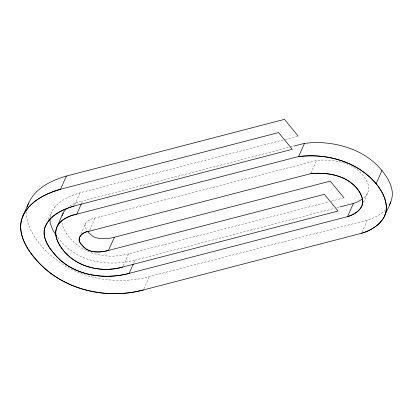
<?xml version="1.0" encoding="UTF-8"?>
<svg xmlns="http://www.w3.org/2000/svg" width="413" height="413" viewBox="0 0 413 413"><rect width="100%" height="100%" fill="white"/><g stroke="black" fill="none" stroke-linecap="round" stroke-linejoin="round"><path stroke-width="0.31" stroke-dasharray="2.06 1.55" d="M26.597 211.931L26.53 213.588A62.229 39.328 24 0 0 27.857 222.715C34.134 241.533 49.421 256.174 66.003 266.328A62.559 39.54 24 0 0 74.898 270.938C92.682 279.043 112.661 281.743 132.046 279.849A124.643 78.78 24 0 0 142.387 278.362L367.276 220.114M50.05 217.692C52.368 203.377 67.556 196.603 80.014 192.794L284.629 139.615M85.233 224.083L85.124 224.435A9.081 5.741 24 0 0 84.99 225.261L85.367 227.517L86.735 230.232M363.481 202.442L368.381 191.054A25.745 16.272 24 0 0 367.611 182.907C364.266 175.453 358.117 169.397 350.859 165.721M48.3 219.437L51.367 212.545M74.645 204.853L80.014 192.794M81.655 203.258L82.677 200.961L289.704 147.152M80.891 233.846L85.981 222.705L87.788 220.981L90.839 219.303A33.288 21.037 24 0 1 93.059 218.487L316.544 160.461L319.92 160.172A67.567 42.704 24 0 1 325.965 160.079C334.184 160.311 342.496 161.72 349.971 165.272M89.791 230.015L95.155 217.961M123.291 265.869L128.66 253.814L328.841 201.781M133.74 263.06L135.02 260.19C117.406 264.578 98.093 264.263 81.366 256.741A38.285 24.197 24 0 1 75.765 253.794C68.599 249.519 62.415 243.727 57.35 237.124M143.905 288.816L149.274 276.762M310.922 173.088L316.544 160.461M361.979 232.152L367.348 220.093C373.822 218.24 379.991 215.09 384.926 210.465M367.575 193.258L366.383 195.225L363.641 198.085M69.492 206.18L74.211 203.609A57.304 36.215 24 0 1 78.635 201.978L82.677 200.961M135.036 260.185L334.453 208.364M128.66 253.814C115.464 257.495 100.958 256.886 88.315 251.491A33.623 21.249 24 0 1 80.292 247.165C71.754 241.326 63.974 232.927 61.831 222.535M285.228 139.46L297.577 136.249M290.313 146.997L293.333 146.207M331.2 201.167L342.785 198.157M336.843 207.744L339.233 207.119"/><path stroke-width="0.62" d="M49.983 218.611L49.952 219.535A37.857 23.928 24 0 0 50.474 223.82L52.704 229.855L56.416 235.875M361.406 233.319C370.063 230.815 378.54 226.03 383.424 218.234C390.156 207.259 384.369 193.79 376.955 184.792L376.109 183.744C357.374 161.276 325.826 152.717 297.546 156.79L76.797 214.166C68.439 215.916 58.982 220.036 56.245 228.859C54.139 236.923 58.796 244.878 63.752 250.887C77.732 267.763 102.223 272.916 122.78 267.02L338.113 211.048L324.386 194.332L108.593 250.423C99.786 252.756 88.005 253.427 82.058 245.131C74.593 238.26 82.832 231.579 90.168 230.975L310.664 173.666C322.589 172.51 335.129 173.759 345.867 179.381C354.101 184.074 362.129 191.88 362.836 201.802C362.382 209.856 354.452 214.507 347.514 216.644L129.321 273.339C102.945 280.437 71.16 275.223 53.504 252.87C47.944 246.246 42.482 237.681 44.537 228.637C48.455 215.72 62.213 209.654 74.133 205.999L292.306 149.294L278.584 132.578L60.51 189.257C44.346 193.898 26.344 202.85 21.424 220.263C18.167 234.217 26.05 247.769 34.744 258.058C60.324 289.389 105.088 300.189 143.394 289.967L361.396 233.319M384.988 215.085C388.117 207.285 393.646 199.536 392.113 190.687C390.956 183.563 387.167 177.234 382.836 171.586L377.59 165.675L372.882 161.375A49.534 31.305 24 0 0 357.457 151.53C347.416 146.78 336.507 144.013 325.465 142.965A83.669 52.879 24 0 0 311.769 142.655L304.458 143.373L293.937 146.052M27.304 207.058C32.224 189.644 50.226 180.693 66.385 176.057L284.464 119.372L298.186 136.089M66.581 208.498L64.134 211.363L62.389 214.817A34.904 22.059 24 0 0 62.126 215.653M22.741 216.216L28.621 203.01M66.385 176.057L60.51 189.257C44.289 193.909 26.577 202.943 21.424 220.263C18.234 234.233 26.071 247.733 34.744 258.058C60.355 289.368 105.083 300.096 143.394 289.967M57.278 226.216L63.158 213.01M81.397 203.831L76.797 214.166C68.656 215.88 59.756 219.773 56.509 228.022C53.984 235.653 58.063 243.556 62.637 249.504C76.369 267.402 101.67 273.06 122.78 267.02M343.993 197.842L330.266 181.131L114.473 237.217L108.351 250.5C99.6 252.725 87.948 253.36 82.058 245.131C75.016 238.704 82.042 231.936 89.28 231.161M133.229 264.212L129.14 273.396C102.796 280.329 71.134 275.161 53.504 252.87C47.954 246.225 42.529 237.687 44.537 228.637C48.631 215.792 62.167 209.654 74.133 205.999M304.458 143.373L298.578 156.579C326.642 153.084 357.431 161.643 376.109 183.744L376.212 183.873M362.774 198.787L357.87 201.73L353.389 203.444L347.514 216.644C354.509 214.492 362.16 209.809 362.836 201.802C361.829 191.937 354.199 184.059 345.867 179.381C335.113 173.801 322.594 172.505 310.664 173.666M376.109 183.744L381.989 170.538M389.304 205.029L390.868 201.88M361.468 233.299C370.131 230.738 378.38 225.906 383.424 218.234C389.944 207.094 384.162 194.017 376.955 184.792L376.852 184.657M114.231 237.294C107.829 238.931 100.808 239.509 94.505 237.17A8.771 5.545 24 0 1 92.868 236.37L88.459 232.576A23.928 15.121 24 0 1 87.938 231.925M339.832 206.965L353.389 203.444M376.32 184.002L376.641 184.394"/></g></svg>
